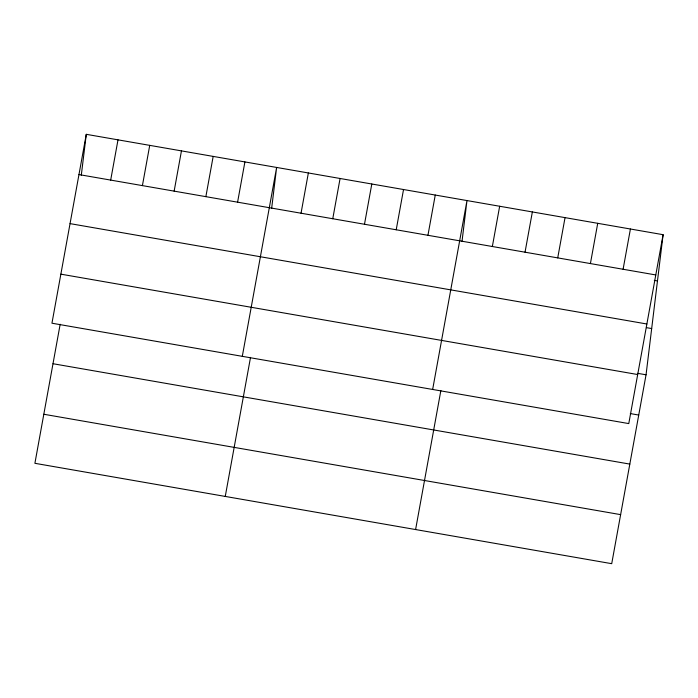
<?xml version="1.0" encoding="UTF-8"?>
<svg xmlns="http://www.w3.org/2000/svg" width="698" height="698" viewBox="0 0 698 698"><rect width="100%" height="100%" fill="white"/><g stroke="black" fill="none" stroke-linecap="round" stroke-linejoin="round"><path stroke-width="1.05" d="M81.291 175.294L86.282 134.321L663.1 234.694L646.051 374.791L611.718 563.679L34.9 463.306L60.168 324.265M271.644 208.423L276.626 167.441L242.302 356.329M461.997 241.543L466.979 200.57L432.655 389.458M86.282 134.321L51.949 323.209L628.776 423.59L663.1 234.694M110.685 180.093L118.006 139.836M142.409 185.616L149.73 145.358M174.142 191.139L181.454 150.881M205.866 196.653L213.178 156.404M237.59 202.176L244.902 161.919M225.253 496.426L250.521 357.393M301.039 213.222L308.359 172.964M332.763 218.736L340.083 178.487M364.487 224.259L371.807 184.002M396.211 229.782L403.531 189.524M427.944 235.305L435.255 195.047M415.598 529.555L440.866 390.514M492.352 246.507L499.663 206.259M525.036 252.196L532.356 211.948M557.728 257.885L565.04 217.636M590.412 263.574L597.724 223.316M623.096 269.262L630.416 229.005M78.961 174.57L655.788 274.951M654.314 280.378L657.472 280.928M70.053 223.622L646.871 324.003M646.4 327.641L651.679 328.557M637.614 373.325L646.051 374.791M60.866 274.157L637.684 374.538M630.294 413.582L638.731 415.048M52.996 363.719L629.823 464.1M43.817 414.254L620.635 514.635"/></g></svg>
